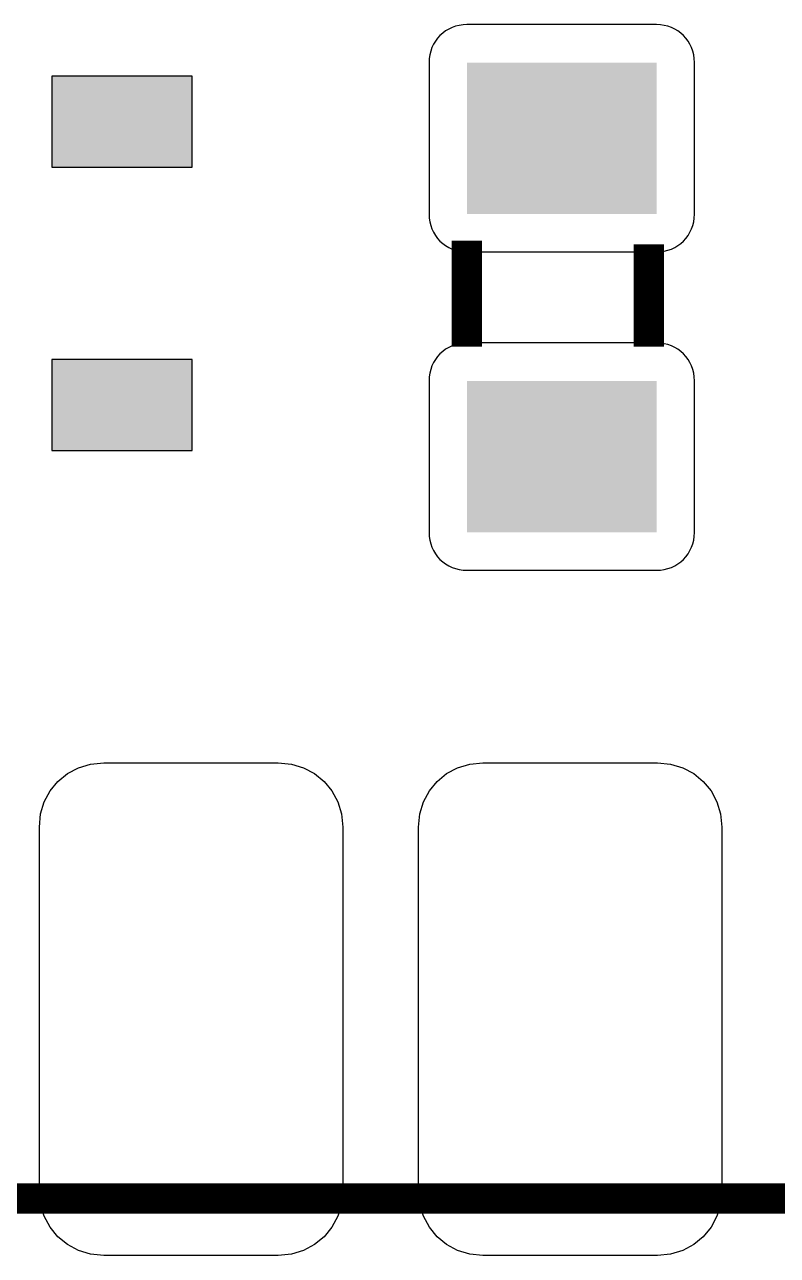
# Model space of a CAD drawing. Header units: inches. Extents: x 15 to 148, y 10 to 111.
# Drawn here: x 138.071 to 138.518, y 100.133 to 100.863 of the extents above; entities that cross this region are included whole.
import ezdxf

# ---------------------------------------------------------------- set-up
doc = ezdxf.new("R2010")
doc.units = ezdxf.units.IN
doc.header["$MEASUREMENT"] = 0
doc.layers.add('BLK_12AWG', color=7, linetype='Continuous')

# ---------------------------------------------------------------- blocks, each defined once
blk = doc.blocks.new('RPAD')
blk.add_trace([(-0.5, -0.5), (-0.5, 0.5), (0.5, -0.5), (0.5, 0.5)])
blk = doc.blocks.new('CEGHSD')
for points in [[(134.79947, 100.93515), (134.79947, 100.97515), (134.79942, 100.97619), (134.79927, 100.9772), (134.79903, 100.97816), (134.7987, 100.97909), (134.79829, 100.97996), (134.79779, 100.98079), (134.79722, 100.98155), (134.79658, 100.98226), (134.79588, 100.9829), (134.79511, 100.98347), (134.79428, 100.98396), (134.79341, 100.98438), (134.79248, 100.98471), (134.79152, 100.98495), (134.79051, 100.9851), (134.78947, 100.98515), (134.73947, 100.98515), (134.73843, 100.9851), (134.73743, 100.98495), (134.73646, 100.98471), (134.73554, 100.98438), (134.73466, 100.98396), (134.73384, 100.98347), (134.73307, 100.9829), (134.73236, 100.98226), (134.73172, 100.98155), (134.73115, 100.98079), (134.73066, 100.97996), (134.73024, 100.97909), (134.72991, 100.97816), (134.72967, 100.9772), (134.72952, 100.97619), (134.72947, 100.97515), (134.72947, 100.93515), (134.72952, 100.93411), (134.72967, 100.93311), (134.72991, 100.93214), (134.73024, 100.93122), (134.73066, 100.93034), (134.73115, 100.92951), (134.73172, 100.92875), (134.73236, 100.92804), (134.73307, 100.9274), (134.73384, 100.92683), (134.73466, 100.92634), (134.73554, 100.92592), (134.73646, 100.92559), (134.73743, 100.92535), (134.73843, 100.9252), (134.73947, 100.92515), (134.78947, 100.92515), (134.79051, 100.9252), (134.79152, 100.92535), (134.79248, 100.92559), (134.79341, 100.92592), (134.79428, 100.92634), (134.79511, 100.92683), (134.79588, 100.9274), (134.79658, 100.92804), (134.79722, 100.92875), (134.79779, 100.92951), (134.79829, 100.93034), (134.7987, 100.93122), (134.79903, 100.93214), (134.79927, 100.93311), (134.79942, 100.93411), (134.79947, 100.93515)], [(134.66697, 100.94755), (134.66697, 100.97155), (134.62997, 100.97155), (134.62997, 100.94755), (134.66697, 100.94755)], [(134.79947, 100.85115), (134.79947, 100.89115), (134.79942, 100.89219), (134.79927, 100.8932), (134.79903, 100.89416), (134.7987, 100.89509), (134.79829, 100.89596), (134.79779, 100.89679), (134.79722, 100.89755), (134.79658, 100.89826), (134.79588, 100.8989), (134.79511, 100.89947), (134.79428, 100.89996), (134.79341, 100.90038), (134.79248, 100.90071), (134.79152, 100.90095), (134.79051, 100.9011), (134.78947, 100.90115), (134.73947, 100.90115), (134.73843, 100.9011), (134.73743, 100.90095), (134.73646, 100.90071), (134.73554, 100.90038), (134.73466, 100.89996), (134.73384, 100.89947), (134.73307, 100.8989), (134.73236, 100.89826), (134.73172, 100.89755), (134.73115, 100.89679), (134.73066, 100.89596), (134.73024, 100.89509), (134.72991, 100.89416), (134.72967, 100.8932), (134.72952, 100.89219), (134.72947, 100.89115), (134.72947, 100.85115), (134.72952, 100.85011), (134.72967, 100.84911), (134.72991, 100.84814), (134.73024, 100.84722), (134.73066, 100.84634), (134.73115, 100.84551), (134.73172, 100.84475), (134.73236, 100.84404), (134.73307, 100.8434), (134.73384, 100.84283), (134.73466, 100.84234), (134.73554, 100.84192), (134.73646, 100.84159), (134.73743, 100.84135), (134.73843, 100.8412), (134.73947, 100.84115), (134.78947, 100.84115), (134.79051, 100.8412), (134.79152, 100.84135), (134.79248, 100.84159), (134.79341, 100.84192), (134.79428, 100.84234), (134.79511, 100.84283), (134.79588, 100.8434), (134.79658, 100.84404), (134.79722, 100.84475), (134.79779, 100.84551), (134.79829, 100.84634), (134.7987, 100.84722), (134.79903, 100.84814), (134.79927, 100.84911), (134.79942, 100.85011), (134.79947, 100.85115)], [(134.66697, 100.87275), (134.66697, 100.89675), (134.62997, 100.89675), (134.62997, 100.87275), (134.66697, 100.87275)], [(134.6897, 100.66038), (134.6437, 100.66038), (134.64022, 100.66072), (134.63701, 100.66169), (134.63412, 100.66324), (134.63161, 100.66529), (134.62956, 100.6678), (134.62801, 100.67069), (134.62704, 100.6739), (134.6267, 100.67738), (134.6267, 100.77338), (134.62704, 100.77686), (134.62801, 100.78007), (134.62956, 100.78296), (134.63161, 100.78546), (134.63412, 100.78752), (134.63701, 100.78907), (134.64022, 100.79004), (134.6437, 100.79038), (134.6897, 100.79038), (134.69318, 100.79004), (134.69639, 100.78907), (134.69928, 100.78752), (134.70179, 100.78546), (134.70384, 100.78296), (134.70539, 100.78007), (134.70636, 100.77686), (134.7067, 100.77338), (134.7067, 100.67738), (134.70636, 100.6739), (134.70539, 100.67069), (134.70384, 100.6678), (134.70179, 100.66529), (134.69928, 100.66324), (134.69639, 100.66169), (134.69318, 100.66072), (134.6897, 100.66038)], [(134.7897, 100.66038), (134.7437, 100.66038), (134.74022, 100.66072), (134.73701, 100.66169), (134.73412, 100.66324), (134.73161, 100.66529), (134.72956, 100.6678), (134.72801, 100.67069), (134.72704, 100.6739), (134.7267, 100.67738), (134.7267, 100.77338), (134.72704, 100.77686), (134.72801, 100.78007), (134.72956, 100.78296), (134.73161, 100.78546), (134.73412, 100.78752), (134.73701, 100.78907), (134.74022, 100.79004), (134.7437, 100.79038), (134.7897, 100.79038), (134.79318, 100.79004), (134.79639, 100.78907), (134.79928, 100.78752), (134.80179, 100.78546), (134.80384, 100.78296), (134.80539, 100.78007), (134.80636, 100.77686), (134.8067, 100.77338), (134.8067, 100.67738), (134.80636, 100.6739), (134.80539, 100.67069), (134.80384, 100.6678), (134.80179, 100.66529), (134.79928, 100.66324), (134.79639, 100.66169), (134.79318, 100.66072), (134.7897, 100.66038)]]:
    blk.add_lwpolyline(points, close=True)
at = {"const_width": 0.008}
for points in [[(134.73947, 100.90015), (134.73947, 100.92815)], [(134.73947, 100.90015), (134.73947, 100.92815)], [(134.73947, 100.90015), (134.73947, 100.92815)], [(134.78747, 100.90015), (134.78747, 100.92715)], [(134.78747, 100.90015), (134.78747, 100.92715)], [(134.78747, 100.90015), (134.78747, 100.92715)], [(136.3167, 100.67538), (134.3167, 100.67538)], [(136.3167, 100.67538), (134.3167, 100.67538)], [(136.3167, 100.67538), (134.3167, 100.67538)]]:
    blk.add_lwpolyline(points, dxfattribs=at)
at = {"rotation": 90}
for p, xscale, yscale in [((134.76447, 100.95515), 0.04, 0.05), ((134.64847, 100.95955), 0.024, 0.037), ((134.64847, 100.88475), 0.024, 0.037), ((134.76447, 100.87115), 0.04, 0.05)]:
    blk.add_blockref('RPAD', p, dxfattribs=dict(at, xscale=xscale, yscale=yscale))

msp = doc.modelspace()

# ---------------------------------------------------------------- block references
at = {"layer": 'BLK_12AWG', "xscale": 2.25, "yscale": 2.25, "zscale": 2.25}
msp.add_blockref('CEGHSD', (-164.83027, -126.3532), dxfattribs=at)

doc.saveas('drawing.dxf')
